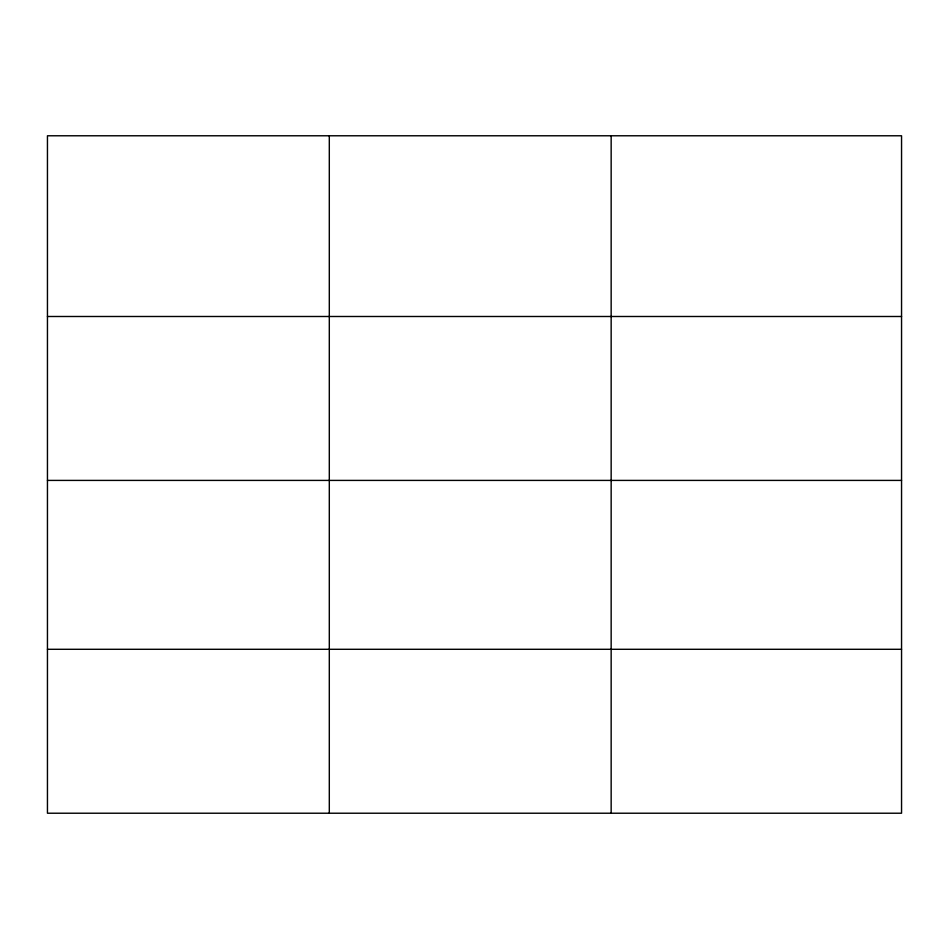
<?xml version="1.0" encoding="UTF-8"?>
<svg xmlns="http://www.w3.org/2000/svg" width="949" height="949" viewBox="0 0 949 949"><rect width="100%" height="100%" fill="white"/><g stroke="black" fill="none" stroke-linecap="round" stroke-linejoin="round"><path stroke-width="1.42" d="M901.55 480.408L901.55 135.778L47.45 135.778L47.45 813.222L901.55 813.222L901.55 480.408L47.45 480.408M47.45 316.492L901.55 316.492M47.45 649.294L901.55 649.294M611.156 135.778L611.156 813.222M329.303 135.778L329.303 813.222"/></g></svg>
